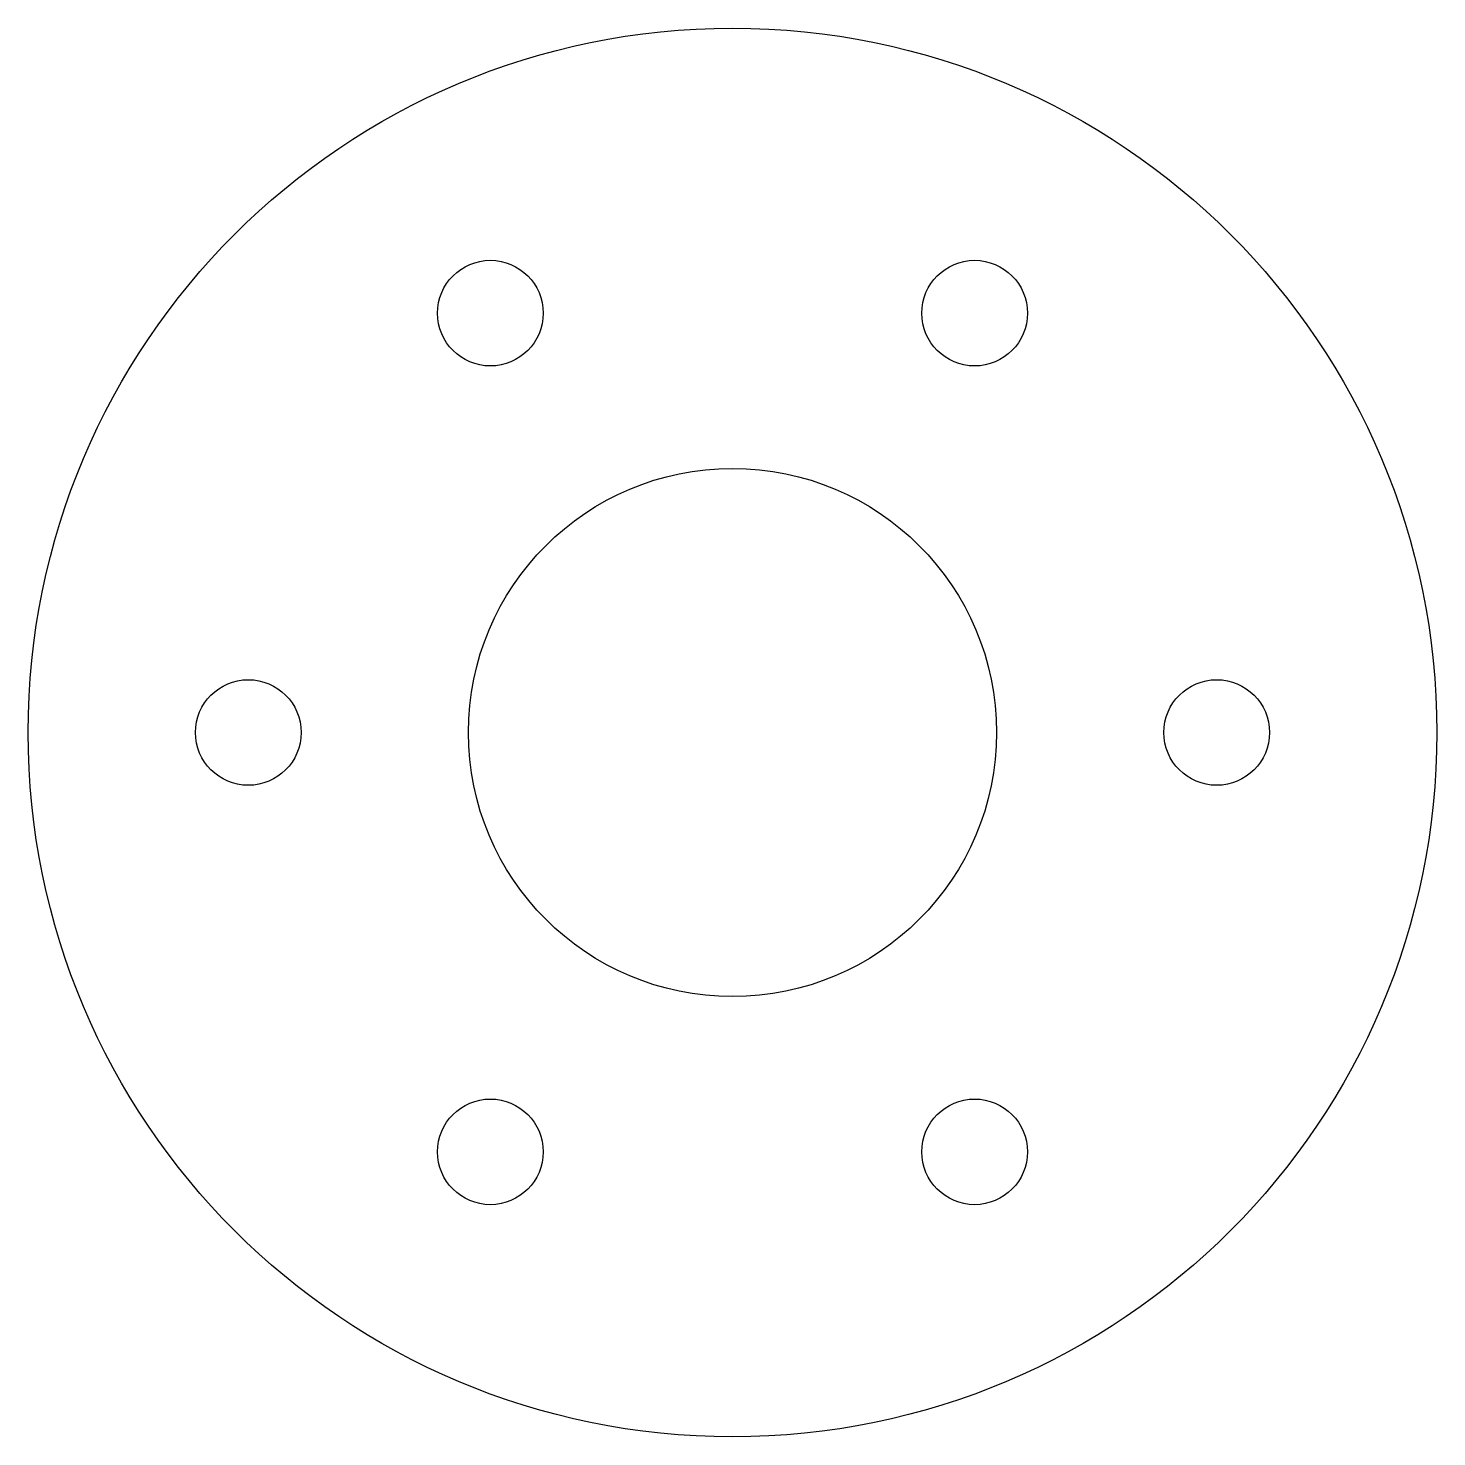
# Model space of a CAD drawing. Header units: millimetres. Extents: x -80 to 80, y -80 to 80.
import ezdxf

# ---------------------------------------------------------------- set-up
doc = ezdxf.new("R2010")
doc.units = ezdxf.units.MM
doc.layers.get('0').update_dxf_attribs({"linetype": 'CONTINUOUS'})

msp = doc.modelspace()

# ---------------------------------------------------------------- linework, layer by layer
for centre, radius in [((0, 0), 80), ((-27.5, 47.631397), 6), ((27.5, 47.631397), 6), ((0, 0), 30), ((-55, 0), 6), ((55, 0), 6), ((-27.5, -47.631397), 6), ((27.5, -47.631397), 6)]:
    msp.add_circle(centre, radius)

doc.saveas('drawing.dxf')
